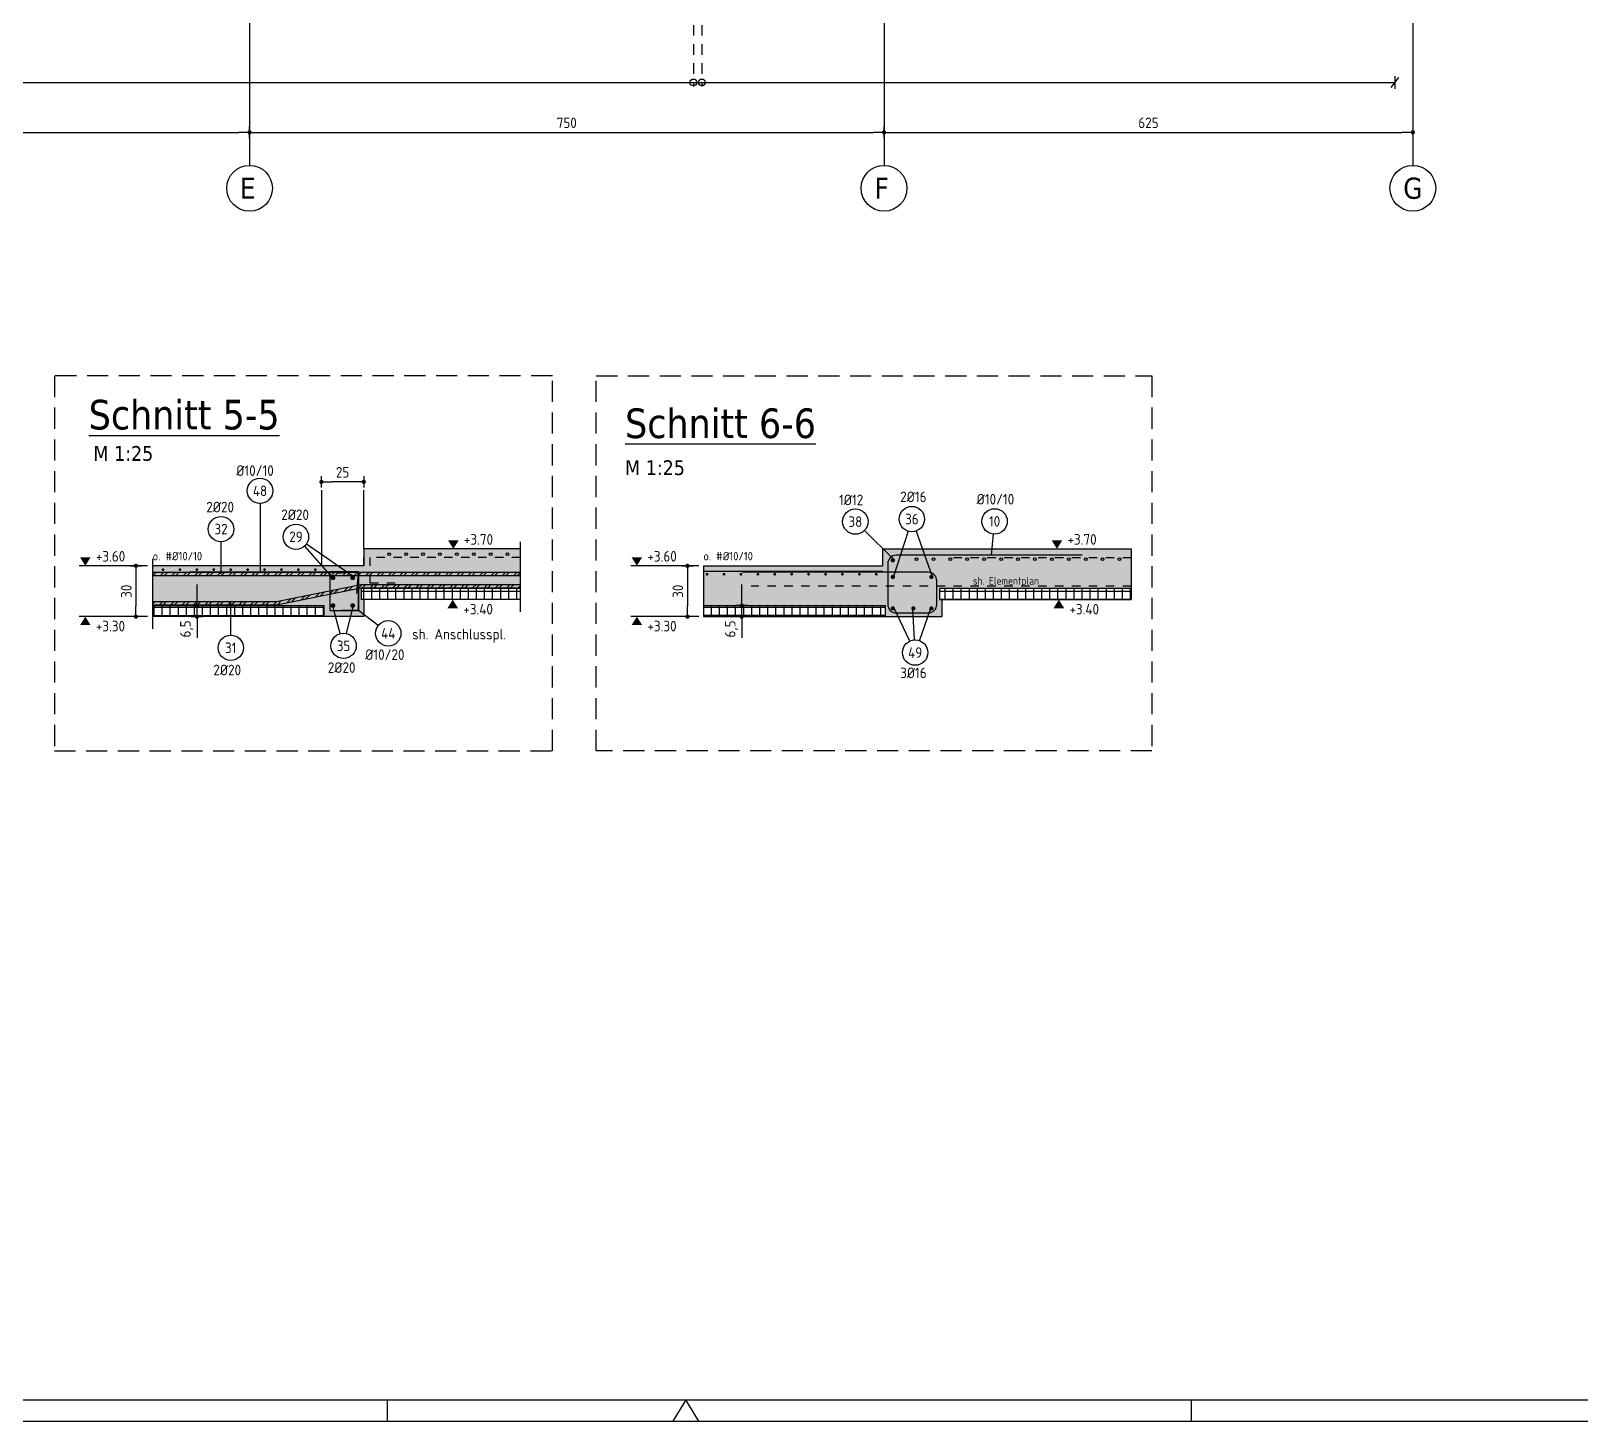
# Model space of a CAD drawing. Extents: x -19 to 96, y 0 to 49.
# Drawn here: x 32.72 to 51.03, y 0 to 16.43 of the extents above; entities that cross this region are included whole.
import ezdxf
from ezdxf.enums import TextEntityAlignment as Align

# ---------------------------------------------------------------- set-up
doc = ezdxf.new("R2010")
doc.units = 0
doc.header["$LTSCALE"] = 0.5
for name, pattern in [('AUSGEZOGEN', [1000.01, 1000, 0.01]), ('HIDDEN2', [0.187, 0.125, -0.062]), ('PUNKT', [0.175, 0.05, -0.125]), ('STRICHLINIE', [0.75, 0.5, -0.25]), ('VERDECKT', [0.375, 0.25, -0.125])]:
    doc.linetypes.add(name, pattern=pattern)
for name, color, linetype in [('ACHSEN', 7, 'Continuous'), ('BETON', 7, 'Continuous'), ('DETAIL', 7, 'Continuous'), ('DRUEBER', 7, 'Continuous'), ('grau_mittel', 7, 'Continuous'), ('Halbfertigteile', 7, 'Continuous'), ('HILFE', 7, 'Continuous'), ('koten', 7, 'Continuous'), ('MASSE', 7, 'Continuous'), ('OBJEKT', 7, 'Continuous'), ('RAHMEN', 7, 'Continuous'), ('RND', 7, 'Continuous'), ('RND-1', 7, 'Continuous'), ('SFP_Achsen', 7, 'Continuous'), ('TEXT', 7, 'Continuous')]:
    doc.layers.add(name, color=color, linetype=linetype)
doc.layers.add('NOPLOT', color=7, linetype='Continuous', plot=False)
doc.styles.add('helv', font='tahoma.ttf')
doc.styles.add('txt', font='isocp.shx')
doc.dimstyles.new('DOT_I', dxfattribs={"dimscale": 0.5, "dimtxt": 0.25, "dimasz": 0.25, "dimexe": 0.1, "dimexo": 0.3, "dimgap": 0.1, "dimtad": 1, "dimdec": 3, "dimzin": 3, "dimtxsty": 'txt', "dimblk": 'DOT', "dimblk1": 'DOT', "dimblk2": 'DOT', "dimsah": 1, "dimcen": 0.1, "dimse1": 1, "dimse2": 1, "dimazin": 0, "dimtfac": 1, "dimtdec": 4, "dimtix": 1, "dimtmove": 2, "dimatfit": 3, "dimfxl": 0, "dimtvp": 1, "dimtolj": 1, "dimtzin": 0, "dimarcsym": 0})

# ---------------------------------------------------------------- blocks, each defined once
blk = doc.blocks.new('A0-19-0')
at = {"color": 7, "linetype": 'Continuous'}
for p, q in [((68.95, 0.5), (68.64, 0)), ((69.26, 0), (68.95, 0.5))]:
    blk.add_line(p, q, dxfattribs=at)
at = {"layer": 'RAHMEN', "color": 5}
blk.add_line((2, 0.5), (137.4, 0.5), dxfattribs=at)
at = {"layer": 'RAHMEN', "color": 7}
for p, q in [((61.9, 0), (61.9, 0.5)), ((80.9, 0.5), (80.9, 0))]:
    blk.add_line(p, q, dxfattribs=at)
at = {"layer": 'RAHMEN'}
blk.add_line((0, 0), (137.9, 0), dxfattribs=at)
blk = doc.blocks.new('DOT')
at = {"layer": 'MASSE', "color": 7, "linetype": 'Continuous'}
for p, q in [((0, 0), (-1, 0)), ((0, 0.54), (0, -0.54))]:
    blk.add_line(p, q, dxfattribs=at)
at = {"layer": 'MASSE', "color": 7, "linetype": 'Continuous', "const_width": 0.2}
blk.add_lwpolyline([(-0.1, 0, 1), (0.1, 0, 1)], format="xyb", close=True, dxfattribs=at)
blk = doc.blocks.new('*D67')
at = {"layer": 'Defpoints', "color": 0, "linetype": 'AUSGEZOGEN', "transparency": 16777216}
for p in [(27.807, 15.232), (35.307, 15.232), (35.307, 15.232)]:
    blk.add_point(p, dxfattribs=at)
at = {"layer": 'MASSE', "color": 0, "linetype": 'AUSGEZOGEN', "lineweight": -2, "transparency": 16777216}
blk.add_line((27.932, 15.232), (35.182, 15.232), dxfattribs=at)
at = {"layer": 'MASSE', "color": 0, "linetype": 'AUSGEZOGEN', "lineweight": -2, "transparency": 16777216, "xscale": 0.125, "yscale": 0.125, "zscale": 0.125, "rotation": 180}
blk.add_blockref('DOT', (27.807, 15.232), dxfattribs=at)
at = {"layer": 'MASSE', "color": 0, "linetype": 'AUSGEZOGEN', "lineweight": -2, "transparency": 16777216, "xscale": 0.125, "yscale": 0.125, "zscale": 0.125}
blk.add_blockref('DOT', (35.307, 15.232), dxfattribs=at)
at = {"layer": 'MASSE', "color": 0, "linetype": 'AUSGEZOGEN', "transparency": 16777216, "insert": (31.557, 15.345), "char_height": 0.125, "attachment_point": 5, "style": 'txt'}
blk.add_mtext('\\A1;750', dxfattribs=at)
blk = doc.blocks.new('*D68')
at = {"layer": 'Defpoints', "color": 0, "linetype": 'AUSGEZOGEN', "transparency": 16777216}
for p in [(35.307, 15.232), (42.807, 15.232), (42.807, 15.232)]:
    blk.add_point(p, dxfattribs=at)
at = {"layer": 'MASSE', "color": 0, "linetype": 'AUSGEZOGEN', "lineweight": -2, "transparency": 16777216}
blk.add_line((35.432, 15.232), (42.682, 15.232), dxfattribs=at)
at = {"layer": 'MASSE', "color": 0, "linetype": 'AUSGEZOGEN', "lineweight": -2, "transparency": 16777216, "xscale": 0.125, "yscale": 0.125, "zscale": 0.125, "rotation": 180}
blk.add_blockref('DOT', (35.307, 15.232), dxfattribs=at)
at = {"layer": 'MASSE', "color": 0, "linetype": 'AUSGEZOGEN', "lineweight": -2, "transparency": 16777216, "xscale": 0.125, "yscale": 0.125, "zscale": 0.125}
blk.add_blockref('DOT', (42.807, 15.232), dxfattribs=at)
at = {"layer": 'MASSE', "color": 0, "linetype": 'AUSGEZOGEN', "transparency": 16777216, "insert": (39.057, 15.345), "char_height": 0.125, "attachment_point": 5, "style": 'txt'}
blk.add_mtext('\\A1;750', dxfattribs=at)
blk = doc.blocks.new('*D69')
at = {"layer": 'Defpoints', "color": 0, "linetype": 'AUSGEZOGEN', "transparency": 16777216}
for p in [(42.807, 15.232), (49.057, 15.232), (49.057, 15.232)]:
    blk.add_point(p, dxfattribs=at)
at = {"layer": 'MASSE', "color": 0, "linetype": 'AUSGEZOGEN', "lineweight": -2, "transparency": 16777216}
blk.add_line((42.932, 15.232), (48.932, 15.232), dxfattribs=at)
at = {"layer": 'MASSE', "color": 0, "linetype": 'AUSGEZOGEN', "lineweight": -2, "transparency": 16777216, "xscale": 0.125, "yscale": 0.125, "zscale": 0.125, "rotation": 180}
blk.add_blockref('DOT', (42.807, 15.232), dxfattribs=at)
at = {"layer": 'MASSE', "color": 0, "linetype": 'AUSGEZOGEN', "lineweight": -2, "transparency": 16777216, "xscale": 0.125, "yscale": 0.125, "zscale": 0.125}
blk.add_blockref('DOT', (49.057, 15.232), dxfattribs=at)
at = {"layer": 'MASSE', "color": 0, "linetype": 'AUSGEZOGEN', "transparency": 16777216, "insert": (45.932, 15.345), "char_height": 0.125, "attachment_point": 5, "style": 'txt'}
blk.add_mtext('\\A1;625', dxfattribs=at)
blk = doc.blocks.new('lei_gre')
at = {"layer": 'RND', "color": 7, "linetype": 'Continuous'}
for p, q in [((-0.09, -0.12), (0.09, 0.12)), ((0, 0.15), (0, -0.15))]:
    blk.add_line(p, q, dxfattribs=at)
blk = doc.blocks.new('okrd_o')
at = {"layer": 'koten', "color": 7, "linetype": 'Continuous'}
blk.add_solid([(-0.125, 0.202), (0.125, 0.202), (0, 0)], dxfattribs=at)
at = {"layer": 'koten', "style": 'txt'}
blk.add_attdef('OKRD', (0.25, 0.1), '', height=0.25, dxfattribs=at)
blk = doc.blocks.new('okrd_u')
at = {"layer": 'koten', "color": 7, "linetype": 'Continuous'}
blk.add_solid([(-0.125, -0.202), (0.125, -0.202), (0, 0)], dxfattribs=at)
at = {"layer": 'koten', "style": 'txt'}
blk.add_attdef('OKRD', (0.25, -0.35), '', height=0.25, dxfattribs=at)
blk = doc.blocks.new('*D100')
at = {"layer": 'Defpoints', "color": 0, "linetype": 'AUSGEZOGEN', "transparency": 16777216}
for p in [(33.964, 10.108), (33.964, 9.508), (33.964, 9.508)]:
    blk.add_point(p, dxfattribs=at)
at = {"layer": 'MASSE', "color": 0, "linetype": 'AUSGEZOGEN', "lineweight": -2, "transparency": 16777216}
blk.add_line((33.964, 9.983), (33.964, 9.633), dxfattribs=at)
at = {"layer": 'MASSE', "color": 0, "linetype": 'AUSGEZOGEN', "lineweight": -2, "transparency": 16777216, "xscale": 0.125, "yscale": 0.125, "zscale": 0.125}
for p, rotation in [((33.964, 10.108), 90), ((33.964, 9.508), 270)]:
    blk.add_blockref('DOT', p, dxfattribs=dict(at, rotation=rotation))
at = {"layer": 'MASSE', "color": 0, "linetype": 'AUSGEZOGEN', "transparency": 16777216, "insert": (33.851, 9.808), "char_height": 0.125, "attachment_point": 5, "rotation": 90, "style": 'txt'}
blk.add_mtext('\\A1;30', dxfattribs=at)
blk = doc.blocks.new('RND_HIN')
at = {"layer": 'RND', "color": 7, "linetype": 'Continuous'}
blk.add_circle((0, 0), 0.3, dxfattribs=at)
at = {"layer": 'RND', "color": 7, "linetype": 'Continuous', "style": 'txt'}
blk.add_attdef('POSI', text='', height=0.25, dxfattribs=at).set_placement((0, 0), align=Align.MIDDLE)
blk = doc.blocks.new('*D101')
at = {"layer": 'Defpoints', "color": 0, "linetype": 'AUSGEZOGEN', "transparency": 16777216}
for p in [(36.157, 11.101), (36.157, 11.101), (36.657, 11.101)]:
    blk.add_point(p, dxfattribs=at)
at = {"layer": 'MASSE', "color": 0, "linetype": 'AUSGEZOGEN', "lineweight": -2, "transparency": 16777216}
blk.add_line((36.532, 11.101), (36.282, 11.101), dxfattribs=at)
at = {"layer": 'MASSE', "color": 0, "linetype": 'AUSGEZOGEN', "lineweight": -2, "transparency": 16777216, "xscale": 0.125, "yscale": 0.125, "zscale": 0.125, "rotation": 180}
blk.add_blockref('DOT', (36.157, 11.101), dxfattribs=at)
at = {"layer": 'MASSE', "color": 0, "linetype": 'AUSGEZOGEN', "lineweight": -2, "transparency": 16777216, "xscale": 0.125, "yscale": 0.125, "zscale": 0.125}
blk.add_blockref('DOT', (36.657, 11.101), dxfattribs=at)
at = {"layer": 'MASSE', "color": 0, "linetype": 'AUSGEZOGEN', "transparency": 16777216, "insert": (36.407, 11.214), "char_height": 0.125, "attachment_point": 5, "style": 'txt'}
blk.add_mtext('\\A1;25', dxfattribs=at)
blk = doc.blocks.new('*D173')
at = {"layer": 'Defpoints', "color": 0, "linetype": 'AUSGEZOGEN', "transparency": 16777216}
for p in [(40.483, 10.108), (40.483, 9.508), (40.483, 9.508)]:
    blk.add_point(p, dxfattribs=at)
at = {"layer": 'MASSE', "color": 0, "linetype": 'AUSGEZOGEN', "lineweight": -2, "transparency": 16777216}
blk.add_line((40.483, 9.983), (40.483, 9.633), dxfattribs=at)
at = {"layer": 'MASSE', "color": 0, "linetype": 'AUSGEZOGEN', "lineweight": -2, "transparency": 16777216, "xscale": 0.125, "yscale": 0.125, "zscale": 0.125}
for p, rotation in [((40.483, 10.108), 90), ((40.483, 9.508), 270)]:
    blk.add_blockref('DOT', p, dxfattribs=dict(at, rotation=rotation))
at = {"layer": 'MASSE', "color": 0, "linetype": 'AUSGEZOGEN', "transparency": 16777216, "insert": (40.37, 9.808), "char_height": 0.125, "attachment_point": 5, "rotation": 90, "style": 'txt'}
blk.add_mtext('\\A1;30', dxfattribs=at)
blk = doc.blocks.new('*D224')
at = {"layer": 'Defpoints', "color": 0, "linetype": 'AUSGEZOGEN', "transparency": 16777216}
for p in [(34.686, 9.638), (34.686, 9.638), (34.686, 9.508)]:
    blk.add_point(p, dxfattribs=at)
at = {"layer": 'MASSE', "color": 0, "linetype": 'AUSGEZOGEN', "lineweight": -2, "transparency": 16777216}
for p, q in [((34.686, 9.763), (34.686, 9.888)), ((34.686, 9.508), (34.686, 9.638)), ((34.686, 9.383), (34.686, 9.258))]:
    blk.add_line(p, q, dxfattribs=at)
at = {"layer": 'MASSE', "color": 0, "linetype": 'AUSGEZOGEN', "lineweight": -2, "transparency": 16777216, "xscale": 0.125, "yscale": 0.125, "zscale": 0.125}
for p, rotation in [((34.686, 9.638), 270), ((34.686, 9.508), 90)]:
    blk.add_blockref('DOT', p, dxfattribs=dict(at, rotation=rotation))
at = {"layer": 'MASSE', "color": 0, "linetype": 'AUSGEZOGEN', "transparency": 16777216, "insert": (34.564, 9.362), "char_height": 0.125, "attachment_point": 5, "rotation": 90, "style": 'txt'}
blk.add_mtext('\\A1;6,5', dxfattribs=at)
blk = doc.blocks.new('*D225')
at = {"layer": 'Defpoints', "color": 0, "linetype": 'AUSGEZOGEN', "transparency": 16777216}
for p in [(41.125, 9.638), (41.125, 9.638), (41.125, 9.508)]:
    blk.add_point(p, dxfattribs=at)
at = {"layer": 'MASSE', "color": 0, "linetype": 'AUSGEZOGEN', "lineweight": -2, "transparency": 16777216}
for p, q in [((41.125, 9.763), (41.125, 9.888)), ((41.125, 9.508), (41.125, 9.638)), ((41.125, 9.383), (41.125, 9.258))]:
    blk.add_line(p, q, dxfattribs=at)
at = {"layer": 'MASSE', "color": 0, "linetype": 'AUSGEZOGEN', "lineweight": -2, "transparency": 16777216, "xscale": 0.125, "yscale": 0.125, "zscale": 0.125}
for p, rotation in [((41.125, 9.638), 270), ((41.125, 9.508), 90)]:
    blk.add_blockref('DOT', p, dxfattribs=dict(at, rotation=rotation))
at = {"layer": 'MASSE', "color": 0, "linetype": 'AUSGEZOGEN', "transparency": 16777216, "insert": (41.003, 9.362), "char_height": 0.125, "attachment_point": 5, "rotation": 90, "style": 'txt'}
blk.add_mtext('\\A1;6,5', dxfattribs=at)

msp = doc.modelspace()

# ---------------------------------------------------------------- hatches: boundary and pattern name
at = {"layer": 'grau_mittel', "transparency": 33554687}
msp.add_hatch(color=61, dxfattribs=at).paths.add_polyline_path([(36.657, 10.3084), (36.657, 10.1084), (34.1616, 10.1084), (34.1616, 9.6384), (36.187, 9.6384), (36.187, 9.5084), (36.657, 9.5084), (36.657, 9.7084), (36.627, 9.7084), (36.627, 9.8384), (38.5075, 9.8384), (38.5075, 10.3084)])
at = {"layer": 'grau_mittel'}
msp.add_hatch(color=61, dxfattribs=at).paths.add_polyline_path([(43.4904, 9.7084), (43.4604, 9.7084), (43.4604, 9.8384), (45.7275, 9.8384), (45.7275, 10.3084), (42.7904, 10.3084), (42.7904, 10.1084), (40.6719, 10.1084), (40.6719, 9.6384), (42.8204, 9.6384), (42.8204, 9.5084), (43.4904, 9.5084)])
at = {"layer": 'Halbfertigteile', "linetype": 'AUSGEZOGEN', "transparency": 33554687}
h = msp.add_hatch(dxfattribs=at)
h.set_pattern_fill('ANSI37', color=171, scale=0.03, angle=135, style=0)
h.set_pattern_definition([(180, (16.65394, 23.33408), (-7e-18, -0.09525), []), (270, (16.65394, 23.33408), (0.09525, -2e-17), [])])
h.paths.add_polyline_path([(36.187, 9.5084), (36.187, 9.6384), (34.1616, 9.6384), (34.1616, 9.5084)])
h.paths.add_polyline_path([(38.5075, 9.7084), (38.5075, 9.8384), (36.627, 9.8384), (36.627, 9.7084)])
h = msp.add_hatch(dxfattribs=at)
h.set_pattern_fill('ANSI37', color=171, scale=0.03, angle=135, style=0)
h.paths.add_polyline_path([(42.8204, 9.5084), (42.8204, 9.6384), (40.6719, 9.6384), (40.6719, 9.5084)])
h.paths.add_polyline_path([(45.7275, 9.7084), (45.7275, 9.8384), (43.4604, 9.8384), (43.4604, 9.7084)])
at = {"layer": 'RND', "linetype": 'AUSGEZOGEN'}
h = msp.add_hatch(dxfattribs=at)
h.set_pattern_fill('ANSI32', color=171, scale=0.01, style=0, double=1)
h.set_pattern_definition([(45, (-2.58445, 7.50357), (-0.06735192, 0.06735192), []), (45, (-2.53955, 7.50357), (-0.06735192, 0.06735192), [])])
h.paths.add_polyline_path([(34.1616, 10.034), (34.1616, 9.994), (38.5075, 9.994), (38.5075, 10.034)])
h = msp.add_hatch(dxfattribs=at)
h.set_pattern_fill('ANSI32', color=171, scale=0.01, style=0, double=1)
h.set_pattern_definition([(45, (16.55222, 24.69047), (-0.06735192, 0.06735192), []), (45, (16.59712, 24.69047), (-0.06735192, 0.06735192), [])])
h.paths.add_polyline_path([(34.1616, 9.6872), (34.1616, 9.6472), (35.627, 9.6472), (36.627, 9.8472), (38.5075, 9.8472), (38.5075, 9.8872), (36.6238, 9.8872), (35.6238, 9.6872)])

# ---------------------------------------------------------------- linework, layer by layer
at = {"layer": 'ACHSEN', "color": 140, "linetype": 'AUSGEZOGEN'}
for p, q in [((35.3072, 16.7354), (35.3072, 14.8416)), ((42.8072, 16.7354), (42.8072, 14.8416)), ((49.0572, 16.7354), (49.0572, 14.8416))]:
    msp.add_line(p, q, dxfattribs=at)
at = {"layer": 'BETON', "color": 6, "linetype": 'AUSGEZOGEN'}
for p, q in [((38.5075, 10.3084), (36.657, 10.3084)), ((36.657, 10.3084), (36.657, 10.1084)), ((42.7904, 10.3084), (45.7275, 10.3084)), ((42.7904, 10.3084), (42.7904, 10.1084)), ((36.657, 10.1084), (34.1616, 10.1084)), ((40.6719, 10.1084), (42.7904, 10.1084)), ((38.5075, 9.8384), (36.627, 9.8384)), ((36.627, 9.8384), (36.627, 9.7084)), ((38.5075, 9.7084), (36.627, 9.7084)), ((36.657, 9.7084), (36.657, 9.5084)), ((45.7275, 9.8384), (43.4604, 9.8384)), ((43.4604, 9.8384), (43.4604, 9.7084)), ((43.4604, 9.7084), (45.7275, 9.7084)), ((43.4904, 9.7084), (43.4904, 9.5084)), ((34.1616, 9.6384), (36.187, 9.6384)), ((36.187, 9.6384), (36.187, 9.5084)), ((40.6719, 9.6384), (42.8204, 9.6384)), ((42.8204, 9.6384), (42.8204, 9.5084)), ((36.657, 9.5084), (34.1616, 9.5084)), ((40.6719, 9.5084), (43.4904, 9.5084))]:
    msp.add_line(p, q, dxfattribs=at)
at = {"layer": 'DETAIL', "color": 102, "linetype": 'STRICHLINIE'}
for points in [[(33.001, 12.3531), (33.001, 7.9209), (38.8862, 7.9209), (38.8862, 12.3531)], [(39.4047, 7.9209), (39.4047, 12.3531), (45.9737, 12.3531), (45.9737, 7.9209)]]:
    msp.add_lwpolyline(points, close=True, dxfattribs=at)
at = {"layer": 'DRUEBER', "color": 7, "linetype": 'PUNKT'}
msp.add_line((36.657, 10.1084), (36.657, 10.3084), dxfattribs=at)
at = {"layer": 'HILFE', "color": 102, "linetype": 'AUSGEZOGEN'}
for p, q in [((34.0995, 10.1084), (33.295, 10.1084)), ((40.6188, 10.1084), (39.8143, 10.1084)), ((34.0995, 9.5084), (33.295, 9.5084)), ((40.6188, 9.5084), (39.8143, 9.5084))]:
    msp.add_line(p, q, dxfattribs=at)
at = {"layer": 'NOPLOT', "color": 191, "linetype": 'Continuous'}
for p, q in [((38.5075, 10.3903), (38.5075, 9.5645)), ((34.1616, 10.1903), (34.1616, 9.3645))]:
    msp.add_line(p, q, dxfattribs=at)
at = {"layer": 'NOPLOT', "color": 191, "linetype": 'AUSGEZOGEN'}
for p, q in [((45.7275, 10.3084), (45.7275, 9.7084)), ((40.6719, 10.1084), (40.6719, 9.5084))]:
    msp.add_line(p, q, dxfattribs=at)
at = {"layer": 'OBJEKT', "color": 7, "linetype": 'AUSGEZOGEN'}
for p, q in [((36.157, 11.0014), (36.157, 10.1084)), ((36.657, 10.3084), (36.657, 11.0014))]:
    msp.add_line(p, q, dxfattribs=at)
at = {"layer": 'RND', "color": 102, "linetype": 'VERDECKT'}
for p, q in [((40.553, 16.9501), (40.553, 15.7721)), ((40.653, 16.9501), (40.653, 15.7721))]:
    msp.add_line(p, q, dxfattribs=at)
at = {"layer": 'RND', "color": 7, "linetype": 'AUSGEZOGEN'}
msp.add_line((25.8256, 15.8221), (48.8452, 15.8221), dxfattribs=at)
at = {"layer": 'RND', "color": 102, "linetype": 'AUSGEZOGEN'}
for p, q in [((35.4307, 10.8447), (35.4307, 10.0384)), ((42.5745, 10.5257), (42.9194, 10.1854)), ((43.0906, 10.5185), (42.9197, 9.981)), ((43.1858, 10.5199), (43.3743, 9.983)), ((44.0984, 10.4846), (44.073, 10.2326)), ((34.9696, 10.3924), (34.9696, 10.0119)), ((35.9553, 10.3394), (36.2743, 9.9796)), ((35.9793, 10.3665), (36.5303, 9.9866)), ((34.1616, 10.034), (38.5075, 10.034)), ((34.1616, 9.994), (38.5075, 9.994)), ((35.0851, 9.2894), (35.0851, 9.6656)), ((36.3787, 9.3078), (36.2901, 9.6312)), ((36.4534, 9.309), (36.5339, 9.644)), ((36.8276, 9.4014), (36.5963, 9.5784)), ((43.1104, 9.2179), (42.9215, 9.6163)), ((43.1666, 9.2322), (43.1469, 9.5947)), ((43.225, 9.2237), (43.3569, 9.5947))]:
    msp.add_line(p, q, dxfattribs=at)
at = {"layer": 'RND', "color": 7, "linetype": 'HIDDEN2'}
for p, q in [((38.5075, 10.2084), (36.7295, 10.2084)), ((36.7295, 10.2084), (36.7295, 9.906)), ((36.7295, 9.906), (37.0295, 9.906)), ((45.7275, 9.8677), (41.2344, 9.8677))]:
    msp.add_line(p, q, dxfattribs=at)
at = {"layer": 'RND', "color": 7, "linetype": 'AUSGEZOGEN'}
for points, const_width in [([(34.2842, 10.0714, 1), (34.2842, 10.0554, 1)], 0.016), ([(34.4842, 10.0714, 1), (34.4842, 10.0554, 1)], 0.016), ([(34.6842, 10.0714, 1), (34.6842, 10.0554, 1)], 0.016), ([(34.8842, 10.0714, 1), (34.8842, 10.0554, 1)], 0.016), ([(35.0842, 10.0714, 1), (35.0842, 10.0554, 1)], 0.016), ([(35.2842, 10.0714, 1), (35.2842, 10.0554, 1)], 0.016), ([(35.4842, 10.0714, 1), (35.4842, 10.0554, 1)], 0.016), ([(35.6842, 10.0714, 1), (35.6842, 10.0554, 1)], 0.016), ([(35.8842, 10.0714, 1), (35.8842, 10.0554, 1)], 0.016), ([(36.0842, 10.0714, 1), (36.0842, 10.0554, 1)], 0.016), ([(42.8986, 10.1734, 1), (42.9236, 10.1734, 1)], 0.025), ([(36.2932, 9.9808, 1), (36.2932, 9.9528, 1)], 0.028), ([(36.5263, 9.9808, 1), (36.5263, 9.9528, 1)], 0.028), ([(40.7153, 10.0171, 1), (40.7153, 10.0011, 1)], 0.016), ([(40.9153, 10.0171, 1), (40.9153, 10.0011, 1)], 0.016), ([(41.1153, 10.0171, 1), (41.1153, 10.0011, 1)], 0.016), ([(41.3153, 10.0171, 1), (41.3153, 10.0011, 1)], 0.016), ([(41.5153, 10.0171, 1), (41.5153, 10.0011, 1)], 0.016), ([(41.7153, 10.0171, 1), (41.7153, 10.0011, 1)], 0.016), ([(41.9153, 10.0171, 1), (41.9153, 10.0011, 1)], 0.016), ([(42.1153, 10.0171, 1), (42.1153, 10.0011, 1)], 0.016), ([(42.3153, 10.0171, 1), (42.3153, 10.0011, 1)], 0.016), ([(42.5153, 10.0171, 1), (42.5153, 10.0011, 1)], 0.016), ([(42.7153, 10.0171, 1), (42.7153, 10.0011, 1)], 0.016), ([(42.8986, 9.9771, 1), (42.9236, 9.9771, 1)], 0.025), ([(43.3546, 9.9771, 1), (43.3796, 9.9771, 1)], 0.025), ([(36.2932, 9.6524, 1), (36.2932, 9.6244, 1)], 0.028), ([(36.5263, 9.6524, 1), (36.5263, 9.6244, 1)], 0.028), ([(42.8986, 9.6054, 1), (42.9236, 9.6054, 1)], 0.025), ([(43.1411, 9.6054, 1), (43.1661, 9.6054, 1)], 0.025), ([(43.3546, 9.6054, 1), (43.3796, 9.6054, 1)], 0.025)]:
    msp.add_lwpolyline(points, format="xyb", close=True, dxfattribs=dict(at, const_width=const_width))
at = {"layer": 'RND', "color": 7, "linetype": 'HIDDEN2'}
msp.add_lwpolyline([(45.7275, 10.2044), (43.536, 10.2044)], dxfattribs=at)
at = {"layer": 'RND', "color": 1, "linetype": 'AUSGEZOGEN'}
for points in [[(34.5963, 10.0384), (36.5963, 10.0384), (36.5963, 9.5784), (36.3963, 9.5784)], [(40.6719, 10.0433), (42.7904, 10.0433)]]:
    msp.add_lwpolyline(points, dxfattribs=at)
at = {"layer": 'RND', "color": 102, "linetype": 'AUSGEZOGEN'}
for points in [[(34.1616, 9.6872), (35.6238, 9.6872), (36.6238, 9.8872), (38.5075, 9.8872)], [(34.1616, 9.6472), (35.627, 9.6472), (36.627, 9.8472), (38.5075, 9.8472)]]:
    msp.add_lwpolyline(points, dxfattribs=at)
at = {"layer": 'RND', "color": 7, "linetype": 'AUSGEZOGEN'}
for centre, radius in [((40.553, 15.8221), 0.04), ((40.653, 15.8221), 0.04), ((36.9573, 10.2453), 0.016), ((37.1573, 10.2453), 0.016), ((37.3573, 10.2453), 0.016), ((37.5573, 10.2453), 0.016), ((37.7573, 10.2453), 0.016), ((37.9573, 10.2453), 0.016), ((38.1573, 10.2453), 0.016), ((38.3573, 10.2453), 0.016), ((43.1903, 10.186), 0.016), ((43.3903, 10.186), 0.016), ((43.5903, 10.186), 0.016), ((43.7903, 10.186), 0.016), ((43.9903, 10.186), 0.016), ((44.1903, 10.186), 0.016), ((44.3903, 10.186), 0.016), ((44.5903, 10.186), 0.016), ((44.7903, 10.186), 0.016), ((44.9903, 10.186), 0.016), ((45.1903, 10.186), 0.016), ((45.3903, 10.186), 0.016), ((45.5903, 10.186), 0.016)]:
    msp.add_circle(centre, radius, dxfattribs=at)
at = {"layer": 'RND-1', "color": 1, "linetype": 'AUSGEZOGEN'}
msp.add_lwpolyline([(45.1502, 10.2326), (42.9502, 10.2326, 0.4142136), (42.8502, 10.1326), (42.8502, 9.6526, 0.4142136), (42.9502, 9.5526), (43.3302, 9.5526, 0.4142136), (43.4302, 9.6526), (43.4302, 9.9326, 0.4142136), (43.3302, 10.0326), (41.1302, 10.0326)], format="xyb", dxfattribs=at)
msp.add_lwpolyline([(36.5736, 9.7794), (36.5963, 10.0384), (36.2563, 10.0384), (36.2563, 9.5784), (36.5963, 9.5784), (36.5963, 10.0384), (36.3373, 10.0157)], dxfattribs=at)
at = {"layer": 'SFP_Achsen', "color": 7, "linetype": 'AUSGEZOGEN'}
for centre in [(35.3072, 14.5711), (42.8072, 14.5711), (49.0572, 14.5711)]:
    msp.add_circle(centre, 0.2705, dxfattribs=at)

# ---------------------------------------------------------------- block references
at = {"layer": 'koten', "color": 6, "linetype": 'AUSGEZOGEN', "xscale": 0.5, "yscale": 0.5, "zscale": 0.5}
for name, p, values in [('okrd_o', (37.7164, 10.3084), {'OKRD': '+3.70'}), ('okrd_o', (33.3659, 10.1084), {'OKRD': '+3.60'}), ('okrd_o', (39.8852, 10.1084), {'OKRD': '+3.60'}), ('okrd_u', (37.7088, 9.7084), {'OKRD': '+3.40'}), ('okrd_u', (33.3659, 9.5084), {'OKRD': '+3.30'}), ('okrd_u', (39.8852, 9.5084), {'OKRD': '+3.30'})]:
    msp.add_blockref(name, p, dxfattribs=at).add_auto_attribs(values)
at = {"layer": 'koten', "color": 7, "linetype": 'AUSGEZOGEN', "xscale": 0.5, "yscale": 0.5, "zscale": 0.5}
for name, p, values in [('okrd_o', (44.8507, 10.3084), {'OKRD': '+3.70'}), ('okrd_u', (44.8732, 9.7084), {'OKRD': '+3.40'})]:
    msp.add_blockref(name, p, dxfattribs=at).add_auto_attribs(values)
at = {"layer": 'RAHMEN', "color": 7, "linetype": 'AUSGEZOGEN', "xscale": 0.5, "yscale": 0.5, "zscale": 0.5}
msp.add_blockref('A0-19-0', (5.9889, 0), dxfattribs=at)
at = {"layer": 'RND', "color": 7, "linetype": 'AUSGEZOGEN', "xscale": 0.5, "yscale": 0.5, "zscale": 0.5}
msp.add_blockref('lei_gre', (48.8452, 15.8221), dxfattribs=at)
for p, values in [((35.4307, 10.9947), {'POSI': '48'}), ((43.1361, 10.6614), {'POSI': '36'}), ((34.9696, 10.5424), {'POSI': '32'}), ((42.4677, 10.631), {'POSI': '38'}), ((44.1135, 10.6339), {'POSI': '10'}), ((35.8558, 10.4516), {'POSI': '29'}), ((36.9468, 9.3102), {'POSI': '44'}), ((35.0851, 9.1394), {'POSI': '31'}), ((36.4184, 9.1631), {'POSI': '35'}), ((43.1747, 9.0824), {'POSI': '49'})]:
    msp.add_blockref('RND_HIN', p, dxfattribs=at).add_auto_attribs(values)

# ---------------------------------------------------------------- texts
at = {"layer": 'SFP_Achsen', "color": 6, "linetype": 'AUSGEZOGEN', "style": 'helv'}
for s, p in [('E', (35.1931, 14.4467)), ('F', (42.6931, 14.4467)), ('G', (48.9431, 14.4467))]:
    msp.add_text(s, height=0.25, dxfattribs=at).set_placement(p)
at = {"layer": 'TEXT', "color": 5, "linetype": 'AUSGEZOGEN', "style": 'helv'}
for s, p in [('%%uSchnitt 5-5', (33.406, 11.7205)), ('%%uSchnitt 6-6', (39.7459, 11.6187))]:
    msp.add_text(s, height=0.35, dxfattribs=at).set_placement(p)
at = {"layer": 'TEXT', "color": 1, "linetype": 'AUSGEZOGEN', "style": 'helv'}
for s, p in [('M 1:25 ', (33.4616, 11.3493)), ('M 1:25', (39.7459, 11.1812))]:
    msp.add_text(s, height=0.175, dxfattribs=at).set_placement(p)
at = {"layer": 'TEXT', "color": 7, "linetype": 'AUSGEZOGEN', "style": 'txt'}
for s, height, p in [('%%c10/10', 0.125, (35.1492, 11.1711)), ('2%%C16', 0.125, (42.9974, 10.8612)), ('2%%c20', 0.125, (34.7956, 10.7404)), ('1%%C12', 0.125, (42.2749, 10.8247)), ('%%c10/10', 0.125, (43.9012, 10.833)), ('2%%c20', 0.125, (35.6818, 10.6496)), ('o. #%%c10/10', 0.1, (34.162, 10.1731)), ('o. #%%c10/10', 0.1, (40.6723, 10.1731)), ('sh. Anschlusspl.', 0.125, (37.2288, 9.2383)), ('%%C10/20', 0.125, (36.6733, 8.996)), ('2%%C20', 0.125, (34.8797, 8.8146)), ('2%%C20', 0.125, (36.2316, 8.843)), ('3%%C16', 0.125, (42.9974, 8.7809))]:
    msp.add_text(s, height=height, dxfattribs=at).set_placement(p)
at = {"layer": 'TEXT', "color": 102, "linetype": 'AUSGEZOGEN', "style": 'txt'}
msp.add_text('sh. Elementplan', height=0.09, dxfattribs=at).set_placement((43.8572, 9.8862))

# ---------------------------------------------------------------- dimensions: what is measured, and where the dimension line sits
at = {"layer": 'MASSE', "color": 7, "linetype": 'AUSGEZOGEN'}
for base, p1, p2, override, picture, middle in [((35.3072, 15.2321), (27.8072, 15.2321), (35.3072, 15.2321), {"dimdec": 0, "dimlfac": 100}, '*D67', (31.5572, 15.3446)), ((42.8072, 15.2321), (35.3072, 15.2321), (42.8072, 15.2321), {"dimdec": 0, "dimlfac": 100}, '*D68', (39.0572, 15.3446)), ((49.0572, 15.2321), (42.8072, 15.2321), (49.0572, 15.2321), {"dimdec": 0, "dimlfac": 100}, '*D69', (45.9322, 15.3446)), ((36.157, 11.1013), (36.657, 11.1013), (36.157, 11.1013), {"dimdec": 0, "dimlfac": 50}, '*D101', (36.407, 11.2138))]:
    dim = msp.add_linear_dim(base=base, p1=p1, p2=p2, dimstyle='DOT_I', override=override, dxfattribs=at)
    dim.commit()
    dim.dimension.update_dxf_attribs({"geometry": picture, "text_midpoint": middle})
for base, p1, p2, picture, middle in [((33.9637, 9.5084), (33.9637, 10.1084), (33.9637, 9.5084), '*D100', (33.8512, 9.8084)), ((40.4829, 9.5084), (40.4829, 10.1084), (40.4829, 9.5084), '*D173', (40.3704, 9.8084))]:
    dim = msp.add_linear_dim(base=base, p1=p1, p2=p2, angle=90, dimstyle='DOT_I', override={"dimdec": 0, "dimlfac": 50, "dimadec": 3}, dxfattribs=at)
    dim.commit()
    dim.dimension.update_dxf_attribs({"geometry": picture, "text_midpoint": middle})
for base, p1, p2, picture, middle in [((34.6861, 9.6384), (34.6861, 9.5084), (34.6861, 9.6384), '*D224', (34.5642, 9.362)), ((41.1251, 9.6384), (41.1251, 9.5084), (41.1251, 9.6384), '*D225', (41.0033, 9.362))]:
    dim = msp.add_linear_dim(base=base, p1=p1, p2=p2, angle=90, dimstyle='DOT_I', override={"dimdec": 1, "dimlfac": 50}, dxfattribs=at)
    dim.commit()
    dim.dimension.update_dxf_attribs({"geometry": picture, "text_midpoint": middle, "dimtype": 160})

doc.saveas('drawing.dxf')
